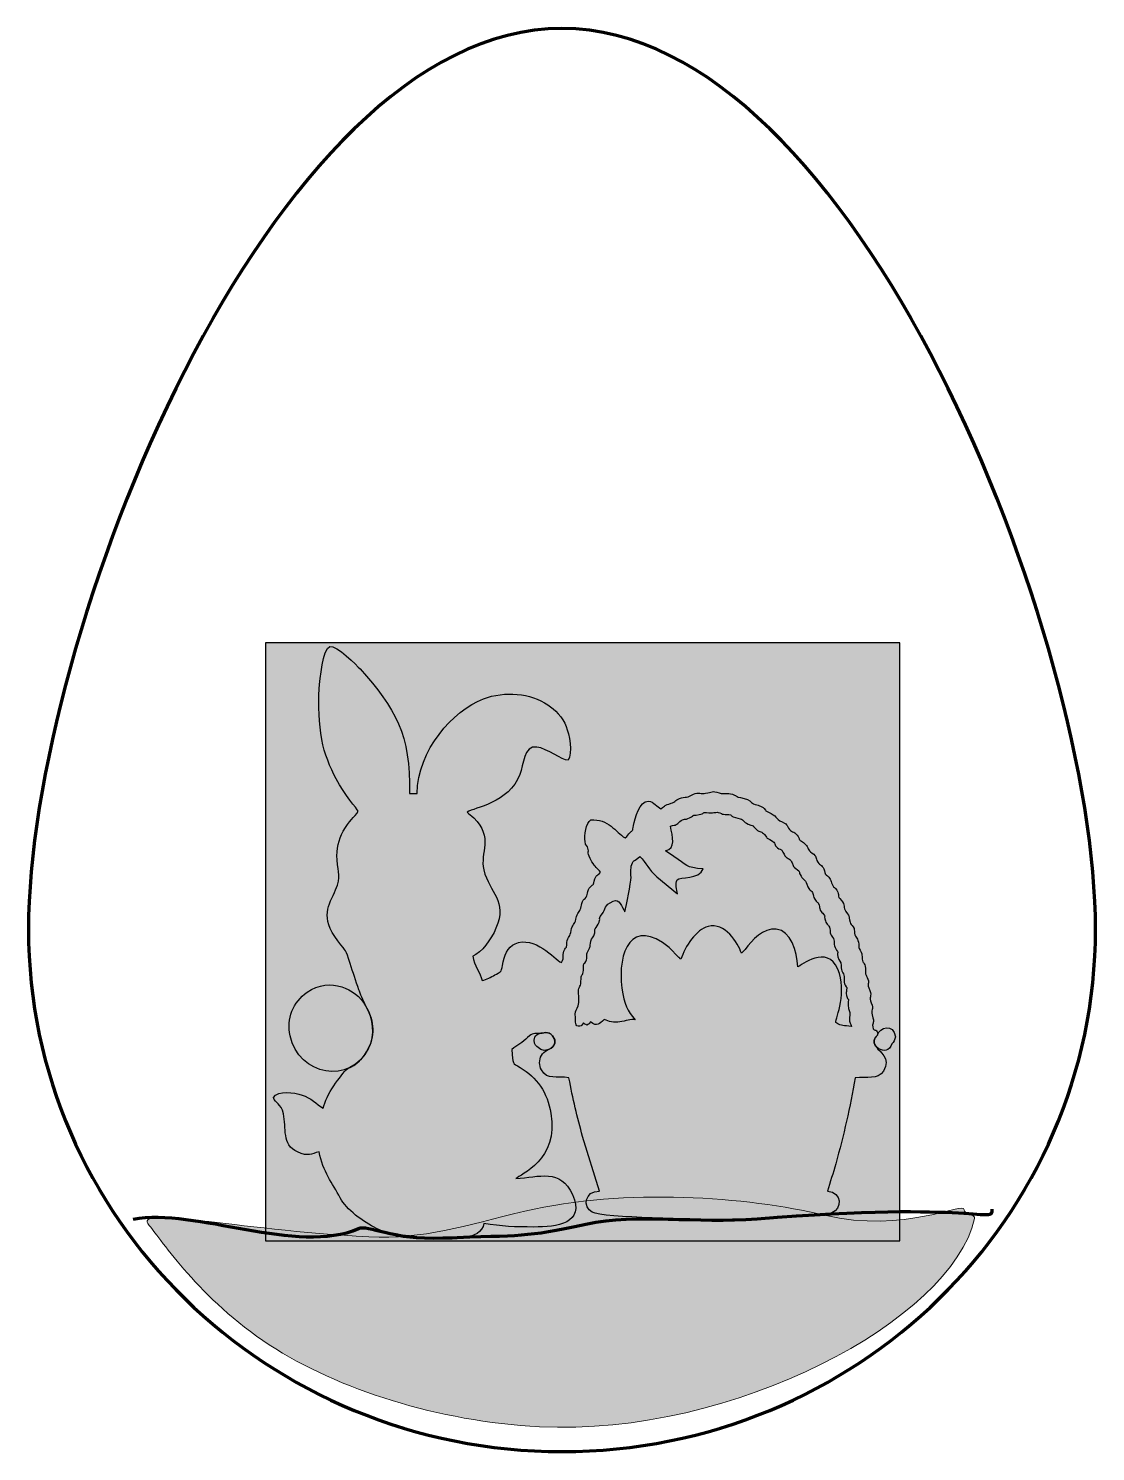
# Model space of a CAD drawing. Header units: centimetres. Extents: x -9.4 to 4.4, y -3.6 to 13.5.
# Drawn here: x -1.74 to 4.26, y 5.44 to 13.44 of the extents above; entities that cross this region are included whole.
import ezdxf

# ---------------------------------------------------------------- set-up
doc = ezdxf.new("R2010")
doc.units = ezdxf.units.CM
doc.header["$MEASUREMENT"] = 0
doc.layers.add('layer 1', color=7, linetype='Continuous')

msp = doc.modelspace()

# ---------------------------------------------------------------- hatches: boundary and pattern name
at = {"layer": 'layer 1', "true_color": 0xffffff}
h = msp.add_hatch(color=7, dxfattribs=at)
edge = h.paths.add_edge_path()
edge.add_spline(control_points=[(3.16068, 9.98285), (3.16068, 9.98285), (3.16068, 6.62094), (3.16068, 6.62094), (3.16068, 6.62094), (-0.40757, 6.62094), (-0.40757, 6.62094), (-0.40757, 6.62094), (-0.40757, 9.98285), (-0.40757, 9.98285), (-0.40757, 9.98285), (3.16068, 9.98285), (3.16068, 9.98285)], knot_values=[0, 0, 0, 0, 0.25, 0.25, 0.25, 0.5, 0.5, 0.5, 0.75, 0.75, 0.75, 1, 1, 1, 1], degree=3, periodic=1)
at = {"layer": 'layer 1', "true_color": 0x000000}
h = msp.add_hatch(color=18, dxfattribs=at)
edge = h.paths.add_edge_path()
edge.add_spline(control_points=[(0.11463, 9.03687), (0.09293, 9.00093), (0.06184, 8.9861), (0.03025, 8.92405), (0.00494, 8.87433), (-0.00896, 8.82813), (-0.00386, 8.76275), (0.00232, 8.68336), (0.01916, 8.67292), (-0.01273, 8.59517), (-0.04914, 8.5064), (-0.10334, 8.44394), (-0.00024, 8.30699), (0.05269, 8.23668), (0.04097, 8.26998), (0.06919, 8.18075), (0.08488, 8.13117), (0.1009, 8.08193), (0.11759, 8.03335), (0.12531, 8.01089), (0.14306, 7.97385), (0.15645, 7.94056), (0.20181, 7.8679), (0.20999, 7.78111), (0.17296, 7.7043), (0.14527, 7.64685), (0.10291, 7.60942), (0.05513, 7.58992), (0.01464, 7.55267), (-0.06701, 7.44187), (-0.08241, 7.36638), (-0.12233, 7.39272), (-0.15052, 7.42443), (-0.20118, 7.44067), (-0.24634, 7.45514), (-0.33668, 7.47016), (-0.3621, 7.42712), (-0.35264, 7.3935), (-0.31975, 7.39599), (-0.306, 7.3357), (-0.28787, 7.25626), (-0.31699, 7.16127), (-0.22733, 7.12087), (-0.16367, 7.09218), (-0.152, 7.11165), (-0.10492, 7.12124), (-0.08512, 7.01015), (-0.03008, 6.94621), (0.01342, 6.8625), (0.04702, 6.79785), (0.14204, 6.7287), (0.21762, 6.69), (0.32177, 6.63667), (0.4046, 6.63227), (0.53392, 6.63146), (0.63763, 6.6308), (0.80202, 6.61915), (0.82138, 6.71962), (0.91878, 6.70139), (0.9995, 6.69913), (1.1015, 6.69909), (1.23156, 6.69903), (1.39301, 6.71772), (1.31913, 6.88153), (1.25261, 7.02904), (1.13148, 6.98046), (1.00146, 6.97107), (1.02471, 6.99414), (1.24292, 7.0756), (1.19825, 7.33836), (1.17848, 7.45464), (1.11858, 7.54171), (1.02546, 7.59567), (0.97877, 7.62273), (0.98514, 7.61233), (0.97819, 7.69623), (1.01074, 7.7225), (1.03714, 7.73583), (1.06713, 7.76475), (1.09406, 7.79071), (1.10606, 7.78757), (1.13209, 7.78687), (1.13774, 7.78862), (1.14375, 7.78914), (1.14968, 7.78831), (1.1619, 7.79291), (1.17576, 7.79303), (1.18806, 7.78793), (1.18806, 7.78793), (1.18837, 7.78814), (1.18837, 7.78814), (1.19512, 7.78525), (1.20269, 7.77919), (1.20726, 7.77364), (1.23865, 7.73557), (1.20959, 7.7017), (1.17627, 7.69385), (1.16349, 7.68667), (1.15177, 7.67569), (1.14456, 7.66293), (1.13108, 7.63904), (1.13102, 7.60618), (1.1444, 7.58263), (1.1796, 7.52065), (1.22818, 7.55282), (1.29945, 7.537), (1.32013, 7.42271), (1.34634, 7.31522), (1.37639, 7.20767), (1.37639, 7.20767), (1.47123, 6.9011), (1.47123, 6.9011), (1.38534, 6.90268), (1.3771, 6.80987), (1.42971, 6.78175), (1.48726, 6.75098), (2.04003, 6.74149), (2.13389, 6.74149), (2.21981, 6.74149), (2.70302, 6.75281), (2.7771, 6.7787), (2.83701, 6.79963), (2.83578, 6.89532), (2.75349, 6.90114), (2.76549, 6.95108), (2.78635, 7.00236), (2.80015, 7.05466), (2.84249, 7.21518), (2.8814, 7.37248), (2.90841, 7.53841), (2.97492, 7.54363), (3.03575, 7.52727), (3.06719, 7.57501), (3.11622, 7.64948), (3.03947, 7.68817), (3.03073, 7.70816), (3.0062, 7.73393), (3.01446, 7.7609), (3.03351, 7.77702), (3.03424, 7.78039), (3.03539, 7.78364), (3.0369, 7.78674), (3.0348, 7.79125), (3.03394, 7.79431), (3.0322, 7.79694), (3.02587, 7.80645), (3.02944, 7.80164), (3.0243, 7.80525), (3.02068, 7.80778), (3.01027, 7.80384), (3.00737, 7.8246), (3.00367, 7.851), (3.02031, 7.84158), (3.00412, 7.89129), (2.99521, 7.91864), (3.01529, 7.92082), (2.99876, 7.95958), (2.98421, 7.99369), (3.00531, 7.9933), (2.99022, 8.02913), (2.97141, 8.0738), (2.99018, 8.06246), (2.98067, 8.09272), (2.9757, 8.10854), (2.96952, 8.10912), (2.96738, 8.12311), (2.9649, 8.13929), (2.97106, 8.14331), (2.96523, 8.16481), (2.96212, 8.17627), (2.95471, 8.18367), (2.95161, 8.1907), (2.94298, 8.2103), (2.95392, 8.22678), (2.93706, 8.25475), (2.92613, 8.27288), (2.93053, 8.26383), (2.92847, 8.28825), (2.92518, 8.32728), (2.90983, 8.32002), (2.90533, 8.35177), (2.90289, 8.36907), (2.9067, 8.37058), (2.89764, 8.38653), (2.88941, 8.40101), (2.88346, 8.39951), (2.87974, 8.41212), (2.86647, 8.45716), (2.88576, 8.43091), (2.85632, 8.47232), (2.84064, 8.4944), (2.8549, 8.51043), (2.83105, 8.53535), (2.80254, 8.56514), (2.82421, 8.56057), (2.80512, 8.59246), (2.79528, 8.60889), (2.78878, 8.6074), (2.78228, 8.61898), (2.7723, 8.63961), (2.77276, 8.65585), (2.75338, 8.67297), (2.73407, 8.69003), (2.74546, 8.67217), (2.73656, 8.70066), (2.72532, 8.73662), (2.71249, 8.72876), (2.69856, 8.75005), (2.68161, 8.77595), (2.6965, 8.78101), (2.66666, 8.80136), (2.64097, 8.81888), (2.64792, 8.83167), (2.62828, 8.85115), (2.6199, 8.85946), (2.61557, 8.86097), (2.6061, 8.86809), (2.58677, 8.88258), (2.6006, 8.87197), (2.58784, 8.89394), (2.57203, 8.92117), (2.55373, 8.91803), (2.53976, 8.93392), (2.51869, 8.9579), (2.53731, 8.95739), (2.49866, 8.97605), (2.45793, 8.99572), (2.4692, 9.01194), (2.42155, 9.03101), (2.39843, 9.04027), (2.41108, 9.03662), (2.39759, 9.051), (2.37853, 9.07131), (2.36382, 9.0661), (2.33713, 9.07869), (2.32038, 9.08658), (2.31573, 9.10274), (2.28427, 9.10896), (2.2189, 9.12189), (2.25511, 9.11957), (2.21877, 9.13159), (2.18973, 9.1412), (2.17446, 9.12973), (2.1441, 9.13993), (2.10496, 9.15308), (2.1022, 9.14365), (2.06777, 9.13742), (2.0435, 9.13303), (2.02831, 9.14353), (1.99962, 9.13213), (1.9906, 9.12855), (1.97713, 9.11973), (1.97011, 9.11767), (1.95765, 9.11401), (1.94706, 9.11628), (1.93141, 9.11194), (1.9032, 9.10412), (1.89677, 9.08765), (1.87442, 9.08101), (1.8302, 9.06788), (1.84534, 9.07016), (1.81585, 9.05001), (1.80336, 9.05681), (1.79845, 9.06462), (1.78483, 9.07442), (1.77367, 9.08245), (1.76248, 9.09295), (1.74701, 9.09339), (1.69532, 9.09485), (1.66918, 8.99628), (1.66222, 8.95569), (1.65603, 8.9196), (1.6606, 8.93479), (1.64285, 8.91628), (1.63239, 8.90536), (1.63075, 8.89973), (1.61567, 8.88643), (1.58516, 8.90414), (1.5656, 8.93013), (1.5359, 8.95262), (1.50688, 8.9746), (1.47019, 8.99166), (1.42282, 8.98744), (1.39439, 8.97344), (1.38606, 8.8978), (1.38989, 8.86575), (1.39269, 8.84238), (1.40323, 8.84039), (1.4062, 8.82954), (1.4136, 8.80251), (1.39672, 8.80598), (1.42881, 8.75267), (1.44702, 8.72242), (1.45856, 8.71668), (1.4776, 8.69437), (1.46043, 8.67198), (1.45116, 8.68222), (1.4408, 8.64379), (1.43279, 8.61413), (1.44241, 8.63162), (1.42486, 8.61563), (1.41396, 8.60569), (1.41096, 8.60303), (1.40583, 8.58592), (1.40151, 8.5715), (1.40411, 8.56594), (1.39533, 8.55254), (1.38837, 8.54192), (1.38183, 8.54225), (1.3752, 8.5284), (1.36846, 8.51428), (1.37101, 8.50346), (1.36676, 8.49154), (1.35797, 8.46686), (1.34596, 8.4738), (1.33852, 8.42941), (1.33343, 8.39898), (1.31633, 8.3999), (1.31211, 8.3663), (1.30777, 8.33176), (1.29161, 8.33318), (1.28826, 8.29775), (1.28536, 8.26693), (1.28875, 8.28119), (1.27638, 8.26021), (1.25751, 8.2282), (1.27831, 8.21751), (1.25709, 8.18586), (1.21766, 8.20507), (1.10552, 8.3408), (0.99607, 8.2908), (0.9563, 8.27263), (0.93318, 8.22506), (0.92571, 8.17012), (0.92039, 8.13088), (0.91229, 8.1319), (0.88225, 8.11605), (0.86212, 8.10543), (0.83463, 8.0892), (0.81175, 8.08542), (0.8, 8.1269), (0.76779, 8.17083), (0.75796, 8.22108), (0.80703, 8.24093), (0.86329, 8.31753), (0.88908, 8.37843), (0.95488, 8.53378), (0.85206, 8.57799), (0.82051, 8.70678), (0.79636, 8.80538), (0.8778, 8.88692), (0.76453, 8.99846), (0.74903, 9.01372), (0.73773, 9.02012), (0.72742, 9.03198), (0.76589, 9.05704), (0.96357, 9.08342), (1.02306, 9.24252), (1.04395, 9.29841), (1.04404, 9.40681), (1.11929, 9.39737), (1.1763, 9.39021), (1.26194, 9.31996), (1.29522, 9.32276), (1.32235, 9.36057), (1.2993, 9.47166), (1.28434, 9.51329), (1.26589, 9.56461), (1.2179, 9.6088), (1.18046, 9.63455), (1.08385, 9.70097), (0.93899, 9.71456), (0.81806, 9.66769), (0.64724, 9.60149), (0.44865, 9.37965), (0.44511, 9.13585), (0.44511, 9.13585), (0.403, 9.13673), (0.403, 9.13673), (0.41027, 9.46594), (0.32306, 9.61563), (0.12499, 9.83648), (0.11049, 9.85265), (-0.01057, 9.97425), (-0.04525, 9.96286), (-0.08507, 9.94978), (-0.10121, 9.77803), (-0.10445, 9.72452), (-0.1101, 9.63095), (-0.10716, 9.53031), (-0.09029, 9.44044), (-0.0751, 9.35957), (-0.0439, 9.28247), (-0.00932, 9.21776), (0.03947, 9.12647), (0.10643, 9.0519), (0.11463, 9.03687)], knot_values=[0, 0, 0, 0, 0.0075758, 0.0075758, 0.0075758, 0.0151515, 0.0151515, 0.0151515, 0.0227273, 0.0227273, 0.0227273, 0.030303, 0.030303, 0.030303, 0.0378788, 0.0378788, 0.0378788, 0.0454545, 0.0454545, 0.0454545, 0.0530303, 0.0530303, 0.0530303, 0.0606061, 0.0606061, 0.0606061, 0.0681818, 0.0681818, 0.0681818, 0.0757576, 0.0757576, 0.0757576, 0.0833333, 0.0833333, 0.0833333, 0.0909091, 0.0909091, 0.0909091, 0.0984848, 0.0984848, 0.0984848, 0.1060606, 0.1060606, 0.1060606, 0.1136364, 0.1136364, 0.1136364, 0.1212121, 0.1212121, 0.1212121, 0.1287879, 0.1287879, 0.1287879, 0.1363636, 0.1363636, 0.1363636, 0.1439394, 0.1439394, 0.1439394, 0.1515152, 0.1515152, 0.1515152, 0.1590909, 0.1590909, 0.1590909, 0.1666667, 0.1666667, 0.1666667, 0.1742424, 0.1742424, 0.1742424, 0.1818182, 0.1818182, 0.1818182, 0.1893939, 0.1893939, 0.1893939, 0.1969697, 0.1969697, 0.1969697, 0.2045455, 0.2045455, 0.2045455, 0.2121212, 0.2121212, 0.2121212, 0.219697, 0.219697, 0.219697, 0.2272727, 0.2272727, 0.2272727, 0.2348485, 0.2348485, 0.2348485, 0.2424242, 0.2424242, 0.2424242, 0.25, 0.25, 0.25, 0.2575758, 0.2575758, 0.2575758, 0.2651515, 0.2651515, 0.2651515, 0.2727273, 0.2727273, 0.2727273, 0.280303, 0.280303, 0.280303, 0.2878788, 0.2878788, 0.2878788, 0.2954545, 0.2954545, 0.2954545, 0.3030303, 0.3030303, 0.3030303, 0.3106061, 0.3106061, 0.3106061, 0.3181818, 0.3181818, 0.3181818, 0.3257576, 0.3257576, 0.3257576, 0.3333333, 0.3333333, 0.3333333, 0.3409091, 0.3409091, 0.3409091, 0.3484848, 0.3484848, 0.3484848, 0.3560606, 0.3560606, 0.3560606, 0.3636364, 0.3636364, 0.3636364, 0.3712121, 0.3712121, 0.3712121, 0.3787879, 0.3787879, 0.3787879, 0.3863636, 0.3863636, 0.3863636, 0.3939394, 0.3939394, 0.3939394, 0.4015152, 0.4015152, 0.4015152, 0.4090909, 0.4090909, 0.4090909, 0.4166667, 0.4166667, 0.4166667, 0.4242424, 0.4242424, 0.4242424, 0.4318182, 0.4318182, 0.4318182, 0.4393939, 0.4393939, 0.4393939, 0.4469697, 0.4469697, 0.4469697, 0.4545455, 0.4545455, 0.4545455, 0.4621212, 0.4621212, 0.4621212, 0.469697, 0.469697, 0.469697, 0.4772727, 0.4772727, 0.4772727, 0.4848485, 0.4848485, 0.4848485, 0.4924242, 0.4924242, 0.4924242, 0.5, 0.5, 0.5, 0.5075758, 0.5075758, 0.5075758, 0.5151515, 0.5151515, 0.5151515, 0.5227273, 0.5227273, 0.5227273, 0.530303, 0.530303, 0.530303, 0.5378788, 0.5378788, 0.5378788, 0.5454545, 0.5454545, 0.5454545, 0.5530303, 0.5530303, 0.5530303, 0.5606061, 0.5606061, 0.5606061, 0.5681818, 0.5681818, 0.5681818, 0.5757576, 0.5757576, 0.5757576, 0.5833333, 0.5833333, 0.5833333, 0.5909091, 0.5909091, 0.5909091, 0.5984848, 0.5984848, 0.5984848, 0.6060606, 0.6060606, 0.6060606, 0.6136364, 0.6136364, 0.6136364, 0.6212121, 0.6212121, 0.6212121, 0.6287879, 0.6287879, 0.6287879, 0.6363636, 0.6363636, 0.6363636, 0.6439394, 0.6439394, 0.6439394, 0.6515152, 0.6515152, 0.6515152, 0.6590909, 0.6590909, 0.6590909, 0.6666667, 0.6666667, 0.6666667, 0.6742424, 0.6742424, 0.6742424, 0.6818182, 0.6818182, 0.6818182, 0.6893939, 0.6893939, 0.6893939, 0.6969697, 0.6969697, 0.6969697, 0.7045455, 0.7045455, 0.7045455, 0.7121212, 0.7121212, 0.7121212, 0.719697, 0.719697, 0.719697, 0.7272727, 0.7272727, 0.7272727, 0.7348485, 0.7348485, 0.7348485, 0.7424242, 0.7424242, 0.7424242, 0.75, 0.75, 0.75, 0.7575758, 0.7575758, 0.7575758, 0.7651515, 0.7651515, 0.7651515, 0.7727273, 0.7727273, 0.7727273, 0.780303, 0.780303, 0.780303, 0.7878788, 0.7878788, 0.7878788, 0.7954545, 0.7954545, 0.7954545, 0.8030303, 0.8030303, 0.8030303, 0.8106061, 0.8106061, 0.8106061, 0.8181818, 0.8181818, 0.8181818, 0.8257576, 0.8257576, 0.8257576, 0.8333333, 0.8333333, 0.8333333, 0.8409091, 0.8409091, 0.8409091, 0.8484848, 0.8484848, 0.8484848, 0.8560606, 0.8560606, 0.8560606, 0.8636364, 0.8636364, 0.8636364, 0.8712121, 0.8712121, 0.8712121, 0.8787879, 0.8787879, 0.8787879, 0.8863636, 0.8863636, 0.8863636, 0.8939394, 0.8939394, 0.8939394, 0.9015152, 0.9015152, 0.9015152, 0.9090909, 0.9090909, 0.9090909, 0.9166667, 0.9166667, 0.9166667, 0.9242424, 0.9242424, 0.9242424, 0.9318182, 0.9318182, 0.9318182, 0.9393939, 0.9393939, 0.9393939, 0.9469697, 0.9469697, 0.9469697, 0.9545455, 0.9545455, 0.9545455, 0.9621212, 0.9621212, 0.9621212, 0.969697, 0.969697, 0.969697, 0.9772727, 0.9772727, 0.9772727, 0.9848485, 0.9848485, 0.9848485, 0.9924242, 0.9924242, 0.9924242, 1, 1, 1, 1], degree=3, periodic=1)
at = {"layer": 'layer 1', "true_color": 0xffffff}
h = msp.add_hatch(color=7, dxfattribs=at)
edge = h.paths.add_edge_path()
edge.add_spline(control_points=[(1.87076, 8.95333), (1.88111, 8.89084), (1.90133, 8.82676), (1.84258, 8.81336), (1.84258, 8.81336), (1.88937, 8.78258), (1.88937, 8.78258), (1.9628, 8.73276), (1.95444, 8.71908), (2.05421, 8.71255), (2.0316, 8.65135), (1.92301, 8.66954), (1.90799, 8.65008), (1.89525, 8.62748), (1.90513, 8.5968), (1.90899, 8.5714), (1.90899, 8.5714), (1.79366, 8.66723), (1.79366, 8.66723), (1.74731, 8.71085), (1.73491, 8.74287), (1.69842, 8.78256), (1.69842, 8.78256), (1.6765, 8.76515), (1.6765, 8.76515), (1.66083, 8.75328), (1.66524, 8.7626), (1.65634, 8.74656), (1.64411, 8.7245), (1.64819, 8.69239), (1.64825, 8.66501), (1.64831, 8.63278), (1.62194, 8.50756), (1.61351, 8.47113), (1.5979, 8.49869), (1.58121, 8.54728), (1.54868, 8.5315), (1.49164, 8.50381), (1.51296, 8.49236), (1.48286, 8.45496), (1.4573, 8.42319), (1.49024, 8.43864), (1.45217, 8.38315), (1.44023, 8.36576), (1.4482, 8.37762), (1.44401, 8.35241), (1.43912, 8.32307), (1.426, 8.32315), (1.42216, 8.30627), (1.41291, 8.26555), (1.42514, 8.28583), (1.40531, 8.24852), (1.39371, 8.22672), (1.40678, 8.21696), (1.39344, 8.19186), (1.38338, 8.17294), (1.38496, 8.18803), (1.38193, 8.17007), (1.3798, 8.15736), (1.38421, 8.14977), (1.38012, 8.13255), (1.37254, 8.10061), (1.3682, 8.13531), (1.3666, 8.07785), (1.36559, 8.04152), (1.35072, 8.05387), (1.35368, 8.02263), (1.36441, 7.90946), (1.32776, 7.9353), (1.33533, 7.87648), (1.33801, 7.85559), (1.33097, 7.82271), (1.36007, 7.82789), (1.37704, 7.83091), (1.36931, 7.8321), (1.38039, 7.8478), (1.38724, 7.84172), (1.38961, 7.83772), (1.39996, 7.83425), (1.41528, 7.84266), (1.4121, 7.83853), (1.42006, 7.85261), (1.46064, 7.82143), (1.46835, 7.84289), (1.49782, 7.86538), (1.52395, 7.85386), (1.55187, 7.84714), (1.58568, 7.85251), (1.6177, 7.85759), (1.64666, 7.86933), (1.67239, 7.86447), (1.62834, 7.91294), (1.60952, 7.95079), (1.59737, 8.04109), (1.56936, 8.24925), (1.65402, 8.44158), (1.86213, 8.27084), (1.86213, 8.27084), (1.91804, 8.21426), (1.91804, 8.21426), (1.9271, 8.2046), (1.9189, 8.21116), (1.92929, 8.20411), (1.94882, 8.27576), (2.0168, 8.37285), (2.08179, 8.38933), (2.17437, 8.41279), (2.2516, 8.29714), (2.26862, 8.23777), (2.26862, 8.23777), (2.28965, 8.25989), (2.28965, 8.25989), (2.32823, 8.31085), (2.39269, 8.38135), (2.46533, 8.37404), (2.54625, 8.3659), (2.58176, 8.24974), (2.58569, 8.16174), (2.60317, 8.16591), (2.75054, 8.29058), (2.81116, 8.14842), (2.86515, 8.02182), (2.80033, 7.87685), (2.79972, 7.84823), (2.83484, 7.82589), (2.8423, 7.8323), (2.88882, 7.82723), (2.87602, 7.8596), (2.87422, 7.85107), (2.87918, 7.89008), (2.88258, 7.91682), (2.8673, 7.91412), (2.86887, 7.94535), (2.87224, 8.01275), (2.86977, 7.95804), (2.85989, 8.00151), (2.85555, 8.0206), (2.85949, 8.01641), (2.86045, 8.0316), (2.86192, 8.0548), (2.86321, 8.03766), (2.85289, 8.05791), (2.83992, 8.08338), (2.85126, 8.0945), (2.84536, 8.11421), (2.83743, 8.14069), (2.82997, 8.12593), (2.83053, 8.16917), (2.83088, 8.19661), (2.8172, 8.1895), (2.81214, 8.21765), (2.8041, 8.26235), (2.8227, 8.22136), (2.79677, 8.27088), (2.78319, 8.29682), (2.79749, 8.304), (2.7812, 8.32889), (2.75877, 8.36318), (2.77332, 8.35291), (2.76342, 8.38453), (2.75763, 8.40302), (2.7445, 8.39715), (2.73837, 8.43182), (2.73419, 8.45539), (2.74258, 8.43998), (2.73002, 8.4584), (2.72649, 8.46358), (2.71753, 8.47041), (2.71275, 8.48056), (2.70633, 8.49422), (2.70973, 8.49588), (2.70614, 8.50778), (2.70048, 8.52654), (2.70273, 8.51615), (2.68949, 8.53078), (2.67461, 8.54724), (2.67687, 8.55484), (2.67313, 8.56781), (2.66276, 8.60372), (2.65119, 8.58005), (2.63736, 8.62594), (2.6283, 8.65601), (2.61806, 8.64806), (2.60411, 8.67055), (2.58473, 8.70176), (2.60974, 8.68845), (2.57456, 8.71431), (2.5508, 8.73177), (2.56158, 8.74114), (2.54643, 8.75912), (2.53117, 8.77721), (2.52274, 8.76742), (2.50884, 8.79539), (2.48962, 8.83407), (2.49864, 8.81102), (2.47153, 8.8314), (2.44968, 8.84783), (2.46345, 8.85741), (2.43861, 8.87187), (2.4045, 8.89172), (2.42097, 8.87614), (2.3988, 8.90562), (2.38466, 8.92441), (2.37246, 8.91619), (2.35341, 8.93347), (2.32075, 8.96308), (2.35604, 8.94487), (2.30643, 8.96458), (2.27638, 8.97652), (2.28745, 8.98728), (2.26157, 8.99352), (2.17655, 9.01401), (2.24526, 9.01485), (2.17843, 9.01863), (2.16008, 9.01967), (2.16293, 9.02063), (2.14771, 9.02653), (2.12238, 9.03636), (2.11949, 9.02393), (2.08591, 9.02833), (2.04494, 9.03371), (2.0664, 9.02197), (2.03075, 9.01718), (1.97929, 9.01027), (2.01537, 9.01884), (1.97638, 8.99879), (1.94978, 8.9851), (1.94651, 8.99937), (1.92319, 8.97854), (1.9014, 8.95909), (1.90538, 8.95974), (1.87076, 8.95333)], knot_values=[0, 0, 0, 0, 0.012987, 0.012987, 0.012987, 0.025974, 0.025974, 0.025974, 0.038961, 0.038961, 0.038961, 0.0519481, 0.0519481, 0.0519481, 0.0649351, 0.0649351, 0.0649351, 0.0779221, 0.0779221, 0.0779221, 0.0909091, 0.0909091, 0.0909091, 0.1038961, 0.1038961, 0.1038961, 0.1168831, 0.1168831, 0.1168831, 0.1298701, 0.1298701, 0.1298701, 0.1428571, 0.1428571, 0.1428571, 0.1558442, 0.1558442, 0.1558442, 0.1688312, 0.1688312, 0.1688312, 0.1818182, 0.1818182, 0.1818182, 0.1948052, 0.1948052, 0.1948052, 0.2077922, 0.2077922, 0.2077922, 0.2207792, 0.2207792, 0.2207792, 0.2337662, 0.2337662, 0.2337662, 0.2467532, 0.2467532, 0.2467532, 0.2597403, 0.2597403, 0.2597403, 0.2727273, 0.2727273, 0.2727273, 0.2857143, 0.2857143, 0.2857143, 0.2987013, 0.2987013, 0.2987013, 0.3116883, 0.3116883, 0.3116883, 0.3246753, 0.3246753, 0.3246753, 0.3376623, 0.3376623, 0.3376623, 0.3506494, 0.3506494, 0.3506494, 0.3636364, 0.3636364, 0.3636364, 0.3766234, 0.3766234, 0.3766234, 0.3896104, 0.3896104, 0.3896104, 0.4025974, 0.4025974, 0.4025974, 0.4155844, 0.4155844, 0.4155844, 0.4285714, 0.4285714, 0.4285714, 0.4415584, 0.4415584, 0.4415584, 0.4545455, 0.4545455, 0.4545455, 0.4675325, 0.4675325, 0.4675325, 0.4805195, 0.4805195, 0.4805195, 0.4935065, 0.4935065, 0.4935065, 0.5064935, 0.5064935, 0.5064935, 0.5194805, 0.5194805, 0.5194805, 0.5324675, 0.5324675, 0.5324675, 0.5454545, 0.5454545, 0.5454545, 0.5584416, 0.5584416, 0.5584416, 0.5714286, 0.5714286, 0.5714286, 0.5844156, 0.5844156, 0.5844156, 0.5974026, 0.5974026, 0.5974026, 0.6103896, 0.6103896, 0.6103896, 0.6233766, 0.6233766, 0.6233766, 0.6363636, 0.6363636, 0.6363636, 0.6493506, 0.6493506, 0.6493506, 0.6623377, 0.6623377, 0.6623377, 0.6753247, 0.6753247, 0.6753247, 0.6883117, 0.6883117, 0.6883117, 0.7012987, 0.7012987, 0.7012987, 0.7142857, 0.7142857, 0.7142857, 0.7272727, 0.7272727, 0.7272727, 0.7402597, 0.7402597, 0.7402597, 0.7532468, 0.7532468, 0.7532468, 0.7662338, 0.7662338, 0.7662338, 0.7792208, 0.7792208, 0.7792208, 0.7922078, 0.7922078, 0.7922078, 0.8051948, 0.8051948, 0.8051948, 0.8181818, 0.8181818, 0.8181818, 0.8311688, 0.8311688, 0.8311688, 0.8441558, 0.8441558, 0.8441558, 0.8571429, 0.8571429, 0.8571429, 0.8701299, 0.8701299, 0.8701299, 0.8831169, 0.8831169, 0.8831169, 0.8961039, 0.8961039, 0.8961039, 0.9090909, 0.9090909, 0.9090909, 0.9220779, 0.9220779, 0.9220779, 0.9350649, 0.9350649, 0.9350649, 0.9480519, 0.9480519, 0.9480519, 0.961039, 0.961039, 0.961039, 0.974026, 0.974026, 0.974026, 0.987013, 0.987013, 0.987013, 1, 1, 1, 1], degree=3, periodic=1)
h = msp.add_hatch(color=7, dxfattribs=at)
edge = h.paths.add_edge_path()
edge.add_spline(control_points=[(0.15486, 7.94303), (0.12745, 7.99381), (0.07642, 8.03252), (0.02146, 8.04921), (-0.03836, 8.06889), (-0.10682, 8.06336), (-0.17263, 8.0189), (-0.25156, 7.96557), (-0.29095, 7.86759), (-0.26796, 7.77474), (-0.22182, 7.55047), (0.07226, 7.49544), (0.17296, 7.7043), (0.21227, 7.78583), (0.19864, 7.87456), (0.15486, 7.94303)], knot_values=[0, 0, 0, 0, 0.2, 0.2, 0.2, 0.4, 0.4, 0.4, 0.6, 0.6, 0.6, 0.8, 0.8, 0.8, 1, 1, 1, 1], degree=3, periodic=1)
h = msp.add_hatch(color=7, dxfattribs=at)
edge = h.paths.add_edge_path()
edge.add_spline(control_points=[(3.03351, 7.77701), (2.96868, 7.72214), (3.09155, 7.64518), (3.11507, 7.72957), (3.12515, 7.73759), (3.13264, 7.75054), (3.13452, 7.76913), (3.12673, 7.84614), (3.04305, 7.8214), (3.03351, 7.77701)], knot_values=[0, 0, 0, 0, 0.3333333, 0.3333333, 0.3333333, 0.6666667, 0.6666667, 0.6666667, 1, 1, 1, 1], degree=3, periodic=1)
h = msp.add_hatch(color=7, dxfattribs=at)
edge = h.paths.add_edge_path()
edge.add_spline(control_points=[(1.10396, 7.74871), (1.10453, 7.72546), (1.11429, 7.71282), (1.12697, 7.70791), (1.15972, 7.66587), (1.25582, 7.71476), (1.20726, 7.77364), (1.19313, 7.7908), (1.17083, 7.7963), (1.14967, 7.78831), (1.1278, 7.79136), (1.10462, 7.77598), (1.10396, 7.74871)], knot_values=[0, 0, 0, 0, 0.25, 0.25, 0.25, 0.5, 0.5, 0.5, 0.75, 0.75, 0.75, 1, 1, 1, 1], degree=3, periodic=1)
at = {"layer": 'layer 1', "true_color": 0x2b2a29}
h = msp.add_hatch(color=250, dxfattribs=at)
edge = h.paths.add_edge_path()
edge.add_spline(control_points=[(1.13303, 5.57645), (2.22335, 5.5192), (3.45277, 6.17925), (3.57999, 6.74635), (3.58578, 6.77217), (3.51937, 6.77017), (3.52077, 6.79565), (3.52359, 6.84685), (3.18784, 6.65914), (2.73646, 6.76563), (2.29661, 6.86941), (1.6222, 6.92148), (1.05038, 6.78739), (0.71011, 6.7076), (0.48301, 6.62823), (0.17438, 6.64418), (-0.59277, 6.68382), (-1.15996, 6.8242), (-1.06106, 6.70794), (-0.99273, 6.62764), (-0.77854, 6.29411), (-0.38587, 6.03728), (0.00208, 5.78354), (0.56556, 5.60624), (1.13303, 5.57645)], knot_values=[0, 0, 0, 0, 0.125, 0.125, 0.125, 0.25, 0.25, 0.25, 0.375, 0.375, 0.375, 0.5, 0.5, 0.5, 0.625, 0.625, 0.625, 0.75, 0.75, 0.75, 0.875, 0.875, 0.875, 1, 1, 1, 1], degree=3, periodic=1)

# ---------------------------------------------------------------- linework, layer by layer
at = {"layer": 'layer 1', "color": 250, "lineweight": 211}
msp.add_open_spline([(1.26026, 13.4369), (2.91711, 13.4369), (4.26026, 9.9936), (4.26026, 8.37238), (4.26026, 6.75116), (2.91711, 5.4369), (1.26026, 5.4369), (-0.39659, 5.4369), (-1.73974, 6.75116), (-1.73974, 8.37238), (-1.73974, 9.9936), (-0.39659, 13.4369), (1.26026, 13.4369)], degree=3, knots=[0, 0, 0, 0, 0.25, 0.25, 0.25, 0.5, 0.5, 0.5, 0.75, 0.75, 0.75, 1, 1, 1, 1], dxfattribs=at)
at = {"layer": 'layer 1', "color": 7}
for points, knots in [([(3.16068, 9.98285), (3.16068, 9.98285), (3.16068, 6.62094), (3.16068, 6.62094), (3.16068, 6.62094), (-0.40757, 6.62094), (-0.40757, 6.62094), (-0.40757, 6.62094), (-0.40757, 9.98285), (-0.40757, 9.98285), (-0.40757, 9.98285), (3.16068, 9.98285), (3.16068, 9.98285)], [0, 0, 0, 0, 0.25, 0.25, 0.25, 0.5, 0.5, 0.5, 0.75, 0.75, 0.75, 1, 1, 1, 1]), ([(1.87076, 8.95333), (1.88111, 8.89084), (1.90133, 8.82676), (1.84258, 8.81336), (1.84258, 8.81336), (1.88937, 8.78258), (1.88937, 8.78258), (1.9628, 8.73276), (1.95444, 8.71908), (2.05421, 8.71255), (2.0316, 8.65135), (1.92301, 8.66954), (1.90799, 8.65008), (1.89525, 8.62748), (1.90513, 8.5968), (1.90899, 8.5714), (1.90899, 8.5714), (1.79366, 8.66723), (1.79366, 8.66723), (1.74731, 8.71085), (1.73491, 8.74287), (1.69842, 8.78256), (1.69842, 8.78256), (1.6765, 8.76515), (1.6765, 8.76515), (1.66083, 8.75328), (1.66524, 8.7626), (1.65634, 8.74656), (1.64411, 8.7245), (1.64819, 8.69239), (1.64825, 8.66501), (1.64831, 8.63278), (1.62194, 8.50756), (1.61351, 8.47113), (1.5979, 8.49869), (1.58121, 8.54728), (1.54868, 8.5315), (1.49164, 8.50381), (1.51296, 8.49236), (1.48286, 8.45496), (1.4573, 8.42319), (1.49024, 8.43864), (1.45217, 8.38315), (1.44023, 8.36576), (1.4482, 8.37762), (1.44401, 8.35241), (1.43912, 8.32307), (1.426, 8.32315), (1.42216, 8.30627), (1.41291, 8.26555), (1.42514, 8.28583), (1.40531, 8.24852), (1.39371, 8.22672), (1.40678, 8.21696), (1.39344, 8.19186), (1.38338, 8.17294), (1.38496, 8.18803), (1.38193, 8.17007), (1.3798, 8.15736), (1.38421, 8.14977), (1.38012, 8.13255), (1.37254, 8.10061), (1.3682, 8.13531), (1.3666, 8.07785), (1.36559, 8.04152), (1.35072, 8.05387), (1.35368, 8.02263), (1.36441, 7.90946), (1.32776, 7.9353), (1.33533, 7.87648), (1.33801, 7.85559), (1.33097, 7.82271), (1.36007, 7.82789), (1.37704, 7.83091), (1.36931, 7.8321), (1.38039, 7.8478), (1.38724, 7.84172), (1.38961, 7.83772), (1.39996, 7.83425), (1.41528, 7.84266), (1.4121, 7.83853), (1.42006, 7.85261), (1.46064, 7.82143), (1.46835, 7.84289), (1.49782, 7.86538), (1.52395, 7.85386), (1.55187, 7.84714), (1.58568, 7.85251), (1.6177, 7.85759), (1.64666, 7.86933), (1.67239, 7.86447), (1.62834, 7.91294), (1.60952, 7.95079), (1.59737, 8.04109), (1.56936, 8.24925), (1.65402, 8.44158), (1.86213, 8.27084), (1.86213, 8.27084), (1.91804, 8.21426), (1.91804, 8.21426), (1.9271, 8.2046), (1.9189, 8.21116), (1.92929, 8.20411), (1.94882, 8.27576), (2.0168, 8.37285), (2.08179, 8.38933), (2.17437, 8.41279), (2.2516, 8.29714), (2.26862, 8.23777), (2.26862, 8.23777), (2.28965, 8.25989), (2.28965, 8.25989), (2.32823, 8.31085), (2.39269, 8.38135), (2.46533, 8.37404), (2.54625, 8.3659), (2.58176, 8.24974), (2.58569, 8.16174), (2.60317, 8.16591), (2.75054, 8.29058), (2.81116, 8.14842), (2.86515, 8.02182), (2.80033, 7.87685), (2.79972, 7.84823), (2.83484, 7.82589), (2.8423, 7.8323), (2.88882, 7.82723), (2.87602, 7.8596), (2.87422, 7.85107), (2.87918, 7.89008), (2.88258, 7.91682), (2.8673, 7.91412), (2.86887, 7.94535), (2.87224, 8.01275), (2.86977, 7.95804), (2.85989, 8.00151), (2.85555, 8.0206), (2.85949, 8.01641), (2.86045, 8.0316), (2.86192, 8.0548), (2.86321, 8.03766), (2.85289, 8.05791), (2.83992, 8.08338), (2.85126, 8.0945), (2.84536, 8.11421), (2.83743, 8.14069), (2.82997, 8.12593), (2.83053, 8.16917), (2.83088, 8.19661), (2.8172, 8.1895), (2.81214, 8.21765), (2.8041, 8.26235), (2.8227, 8.22136), (2.79677, 8.27088), (2.78319, 8.29682), (2.79749, 8.304), (2.7812, 8.32889), (2.75877, 8.36318), (2.77332, 8.35291), (2.76342, 8.38453), (2.75763, 8.40302), (2.7445, 8.39715), (2.73837, 8.43182), (2.73419, 8.45539), (2.74258, 8.43998), (2.73002, 8.4584), (2.72649, 8.46358), (2.71753, 8.47041), (2.71275, 8.48056), (2.70633, 8.49422), (2.70973, 8.49588), (2.70614, 8.50778), (2.70048, 8.52654), (2.70273, 8.51615), (2.68949, 8.53078), (2.67461, 8.54724), (2.67687, 8.55484), (2.67313, 8.56781), (2.66276, 8.60372), (2.65119, 8.58005), (2.63736, 8.62594), (2.6283, 8.65601), (2.61806, 8.64806), (2.60411, 8.67055), (2.58473, 8.70176), (2.60974, 8.68845), (2.57456, 8.71431), (2.5508, 8.73177), (2.56158, 8.74114), (2.54643, 8.75912), (2.53117, 8.77721), (2.52274, 8.76742), (2.50884, 8.79539), (2.48962, 8.83407), (2.49864, 8.81102), (2.47153, 8.8314), (2.44968, 8.84783), (2.46345, 8.85741), (2.43861, 8.87187), (2.4045, 8.89172), (2.42097, 8.87614), (2.3988, 8.90562), (2.38466, 8.92441), (2.37246, 8.91619), (2.35341, 8.93347), (2.32075, 8.96308), (2.35604, 8.94487), (2.30643, 8.96458), (2.27638, 8.97652), (2.28745, 8.98728), (2.26157, 8.99352), (2.17655, 9.01401), (2.24526, 9.01485), (2.17843, 9.01863), (2.16008, 9.01967), (2.16293, 9.02063), (2.14771, 9.02653), (2.12238, 9.03636), (2.11949, 9.02393), (2.08591, 9.02833), (2.04494, 9.03371), (2.0664, 9.02197), (2.03075, 9.01718), (1.97929, 9.01027), (2.01537, 9.01884), (1.97638, 8.99879), (1.94978, 8.9851), (1.94651, 8.99937), (1.92319, 8.97854), (1.9014, 8.95909), (1.90538, 8.95974), (1.87076, 8.95333)], [0, 0, 0, 0, 0.012987, 0.012987, 0.012987, 0.025974, 0.025974, 0.025974, 0.038961, 0.038961, 0.038961, 0.0519481, 0.0519481, 0.0519481, 0.0649351, 0.0649351, 0.0649351, 0.0779221, 0.0779221, 0.0779221, 0.0909091, 0.0909091, 0.0909091, 0.1038961, 0.1038961, 0.1038961, 0.1168831, 0.1168831, 0.1168831, 0.1298701, 0.1298701, 0.1298701, 0.1428571, 0.1428571, 0.1428571, 0.1558442, 0.1558442, 0.1558442, 0.1688312, 0.1688312, 0.1688312, 0.1818182, 0.1818182, 0.1818182, 0.1948052, 0.1948052, 0.1948052, 0.2077922, 0.2077922, 0.2077922, 0.2207792, 0.2207792, 0.2207792, 0.2337662, 0.2337662, 0.2337662, 0.2467532, 0.2467532, 0.2467532, 0.2597403, 0.2597403, 0.2597403, 0.2727273, 0.2727273, 0.2727273, 0.2857143, 0.2857143, 0.2857143, 0.2987013, 0.2987013, 0.2987013, 0.3116883, 0.3116883, 0.3116883, 0.3246753, 0.3246753, 0.3246753, 0.3376623, 0.3376623, 0.3376623, 0.3506494, 0.3506494, 0.3506494, 0.3636364, 0.3636364, 0.3636364, 0.3766234, 0.3766234, 0.3766234, 0.3896104, 0.3896104, 0.3896104, 0.4025974, 0.4025974, 0.4025974, 0.4155844, 0.4155844, 0.4155844, 0.4285714, 0.4285714, 0.4285714, 0.4415584, 0.4415584, 0.4415584, 0.4545455, 0.4545455, 0.4545455, 0.4675325, 0.4675325, 0.4675325, 0.4805195, 0.4805195, 0.4805195, 0.4935065, 0.4935065, 0.4935065, 0.5064935, 0.5064935, 0.5064935, 0.5194805, 0.5194805, 0.5194805, 0.5324675, 0.5324675, 0.5324675, 0.5454545, 0.5454545, 0.5454545, 0.5584416, 0.5584416, 0.5584416, 0.5714286, 0.5714286, 0.5714286, 0.5844156, 0.5844156, 0.5844156, 0.5974026, 0.5974026, 0.5974026, 0.6103896, 0.6103896, 0.6103896, 0.6233766, 0.6233766, 0.6233766, 0.6363636, 0.6363636, 0.6363636, 0.6493506, 0.6493506, 0.6493506, 0.6623377, 0.6623377, 0.6623377, 0.6753247, 0.6753247, 0.6753247, 0.6883117, 0.6883117, 0.6883117, 0.7012987, 0.7012987, 0.7012987, 0.7142857, 0.7142857, 0.7142857, 0.7272727, 0.7272727, 0.7272727, 0.7402597, 0.7402597, 0.7402597, 0.7532468, 0.7532468, 0.7532468, 0.7662338, 0.7662338, 0.7662338, 0.7792208, 0.7792208, 0.7792208, 0.7922078, 0.7922078, 0.7922078, 0.8051948, 0.8051948, 0.8051948, 0.8181818, 0.8181818, 0.8181818, 0.8311688, 0.8311688, 0.8311688, 0.8441558, 0.8441558, 0.8441558, 0.8571429, 0.8571429, 0.8571429, 0.8701299, 0.8701299, 0.8701299, 0.8831169, 0.8831169, 0.8831169, 0.8961039, 0.8961039, 0.8961039, 0.9090909, 0.9090909, 0.9090909, 0.9220779, 0.9220779, 0.9220779, 0.9350649, 0.9350649, 0.9350649, 0.9480519, 0.9480519, 0.9480519, 0.961039, 0.961039, 0.961039, 0.974026, 0.974026, 0.974026, 0.987013, 0.987013, 0.987013, 1, 1, 1, 1]), ([(0.15486, 7.94303), (0.12745, 7.99381), (0.07642, 8.03252), (0.02146, 8.04921), (-0.03836, 8.06889), (-0.10682, 8.06336), (-0.17263, 8.0189), (-0.25156, 7.96557), (-0.29095, 7.86759), (-0.26796, 7.77474), (-0.22182, 7.55047), (0.07226, 7.49544), (0.17296, 7.7043), (0.21227, 7.78583), (0.19864, 7.87456), (0.15486, 7.94303)], [0, 0, 0, 0, 0.2, 0.2, 0.2, 0.4, 0.4, 0.4, 0.6, 0.6, 0.6, 0.8, 0.8, 0.8, 1, 1, 1, 1]), ([(3.03351, 7.77701), (2.96868, 7.72214), (3.09155, 7.64518), (3.11507, 7.72957), (3.12515, 7.73759), (3.13264, 7.75054), (3.13452, 7.76913), (3.12673, 7.84614), (3.04305, 7.8214), (3.03351, 7.77701)], [0, 0, 0, 0, 0.3333333, 0.3333333, 0.3333333, 0.6666667, 0.6666667, 0.6666667, 1, 1, 1, 1]), ([(1.10396, 7.74871), (1.10453, 7.72546), (1.11429, 7.71282), (1.12697, 7.70791), (1.15972, 7.66587), (1.25582, 7.71476), (1.20726, 7.77364), (1.19313, 7.7908), (1.17083, 7.7963), (1.14967, 7.78831), (1.1278, 7.79136), (1.10462, 7.77598), (1.10396, 7.74871)], [0, 0, 0, 0, 0.25, 0.25, 0.25, 0.5, 0.5, 0.5, 0.75, 0.75, 0.75, 1, 1, 1, 1])]:
    msp.add_open_spline(points, degree=3, knots=knots, dxfattribs=at)
at = {"layer": 'layer 1'}
msp.add_open_spline([(0.11463, 9.03687), (0.09293, 9.00093), (0.06184, 8.9861), (0.03025, 8.92405), (0.00494, 8.87433), (-0.00896, 8.82813), (-0.00386, 8.76275), (0.00232, 8.68336), (0.01916, 8.67292), (-0.01273, 8.59517), (-0.04914, 8.5064), (-0.10334, 8.44394), (-0.00024, 8.30699), (0.05269, 8.23668), (0.04097, 8.26998), (0.06919, 8.18075), (0.08488, 8.13117), (0.1009, 8.08193), (0.11759, 8.03335), (0.12531, 8.01089), (0.14306, 7.97385), (0.15645, 7.94056), (0.20181, 7.8679), (0.20999, 7.78111), (0.17296, 7.7043), (0.14527, 7.64685), (0.10291, 7.60942), (0.05513, 7.58992), (0.01464, 7.55267), (-0.06701, 7.44187), (-0.08241, 7.36638), (-0.12233, 7.39272), (-0.15052, 7.42443), (-0.20118, 7.44067), (-0.24634, 7.45514), (-0.33668, 7.47016), (-0.3621, 7.42712), (-0.35264, 7.3935), (-0.31975, 7.39599), (-0.306, 7.3357), (-0.28787, 7.25626), (-0.31699, 7.16127), (-0.22733, 7.12087), (-0.16367, 7.09218), (-0.152, 7.11165), (-0.10492, 7.12124), (-0.08512, 7.01015), (-0.03008, 6.94621), (0.01342, 6.8625), (0.04702, 6.79785), (0.14204, 6.7287), (0.21762, 6.69), (0.32177, 6.63667), (0.4046, 6.63227), (0.53392, 6.63146), (0.63763, 6.6308), (0.80202, 6.61915), (0.82138, 6.71962), (0.91878, 6.70139), (0.9995, 6.69913), (1.1015, 6.69909), (1.23156, 6.69903), (1.39301, 6.71772), (1.31913, 6.88153), (1.25261, 7.02904), (1.13148, 6.98046), (1.00146, 6.97107), (1.02471, 6.99414), (1.24292, 7.0756), (1.19825, 7.33836), (1.17848, 7.45464), (1.11858, 7.54171), (1.02546, 7.59567), (0.97877, 7.62273), (0.98514, 7.61233), (0.97819, 7.69623), (1.01074, 7.7225), (1.03714, 7.73583), (1.06713, 7.76475), (1.09406, 7.79071), (1.10606, 7.78757), (1.13209, 7.78687), (1.13774, 7.78862), (1.14375, 7.78914), (1.14968, 7.78831), (1.1619, 7.79291), (1.17576, 7.79303), (1.18806, 7.78793), (1.18806, 7.78793), (1.18837, 7.78814), (1.18837, 7.78814), (1.19512, 7.78525), (1.20269, 7.77919), (1.20726, 7.77364), (1.23865, 7.73557), (1.20959, 7.7017), (1.17627, 7.69385), (1.16349, 7.68667), (1.15177, 7.67569), (1.14456, 7.66293), (1.13108, 7.63904), (1.13102, 7.60618), (1.1444, 7.58263), (1.1796, 7.52065), (1.22818, 7.55282), (1.29945, 7.537), (1.32013, 7.42271), (1.34634, 7.31522), (1.37639, 7.20767), (1.37639, 7.20767), (1.47123, 6.9011), (1.47123, 6.9011), (1.38534, 6.90268), (1.3771, 6.80987), (1.42971, 6.78175), (1.48726, 6.75098), (2.04003, 6.74149), (2.13389, 6.74149), (2.21981, 6.74149), (2.70302, 6.75281), (2.7771, 6.7787), (2.83701, 6.79963), (2.83578, 6.89532), (2.75349, 6.90114), (2.76549, 6.95108), (2.78635, 7.00236), (2.80015, 7.05466), (2.84249, 7.21518), (2.8814, 7.37248), (2.90841, 7.53841), (2.97492, 7.54363), (3.03575, 7.52727), (3.06719, 7.57501), (3.11622, 7.64948), (3.03947, 7.68817), (3.03073, 7.70816), (3.0062, 7.73393), (3.01446, 7.7609), (3.03351, 7.77702), (3.03424, 7.78039), (3.03539, 7.78364), (3.0369, 7.78674), (3.0348, 7.79125), (3.03394, 7.79431), (3.0322, 7.79694), (3.02587, 7.80645), (3.02944, 7.80164), (3.0243, 7.80525), (3.02068, 7.80778), (3.01027, 7.80384), (3.00737, 7.8246), (3.00367, 7.851), (3.02031, 7.84158), (3.00412, 7.89129), (2.99521, 7.91864), (3.01529, 7.92082), (2.99876, 7.95958), (2.98421, 7.99369), (3.00531, 7.9933), (2.99022, 8.02913), (2.97141, 8.0738), (2.99018, 8.06246), (2.98067, 8.09272), (2.9757, 8.10854), (2.96952, 8.10912), (2.96738, 8.12311), (2.9649, 8.13929), (2.97106, 8.14331), (2.96523, 8.16481), (2.96212, 8.17627), (2.95471, 8.18367), (2.95161, 8.1907), (2.94298, 8.2103), (2.95392, 8.22678), (2.93706, 8.25475), (2.92613, 8.27288), (2.93053, 8.26383), (2.92847, 8.28825), (2.92518, 8.32728), (2.90983, 8.32002), (2.90533, 8.35177), (2.90289, 8.36907), (2.9067, 8.37058), (2.89764, 8.38653), (2.88941, 8.40101), (2.88346, 8.39951), (2.87974, 8.41212), (2.86647, 8.45716), (2.88576, 8.43091), (2.85632, 8.47232), (2.84064, 8.4944), (2.8549, 8.51043), (2.83105, 8.53535), (2.80254, 8.56514), (2.82421, 8.56057), (2.80512, 8.59246), (2.79528, 8.60889), (2.78878, 8.6074), (2.78228, 8.61898), (2.7723, 8.63961), (2.77276, 8.65585), (2.75338, 8.67297), (2.73407, 8.69003), (2.74546, 8.67217), (2.73656, 8.70066), (2.72532, 8.73662), (2.71249, 8.72876), (2.69856, 8.75005), (2.68161, 8.77595), (2.6965, 8.78101), (2.66666, 8.80136), (2.64097, 8.81888), (2.64792, 8.83167), (2.62828, 8.85115), (2.6199, 8.85946), (2.61557, 8.86097), (2.6061, 8.86809), (2.58677, 8.88258), (2.6006, 8.87197), (2.58784, 8.89394), (2.57203, 8.92117), (2.55373, 8.91803), (2.53976, 8.93392), (2.51869, 8.9579), (2.53731, 8.95739), (2.49866, 8.97605), (2.45793, 8.99572), (2.4692, 9.01194), (2.42155, 9.03101), (2.39843, 9.04027), (2.41108, 9.03662), (2.39759, 9.051), (2.37853, 9.07131), (2.36382, 9.0661), (2.33713, 9.07869), (2.32038, 9.08658), (2.31573, 9.10274), (2.28427, 9.10896), (2.2189, 9.12189), (2.25511, 9.11957), (2.21877, 9.13159), (2.18973, 9.1412), (2.17446, 9.12973), (2.1441, 9.13993), (2.10496, 9.15308), (2.1022, 9.14365), (2.06777, 9.13742), (2.0435, 9.13303), (2.02831, 9.14353), (1.99962, 9.13213), (1.9906, 9.12855), (1.97713, 9.11973), (1.97011, 9.11767), (1.95765, 9.11401), (1.94706, 9.11628), (1.93141, 9.11194), (1.9032, 9.10412), (1.89677, 9.08765), (1.87442, 9.08101), (1.8302, 9.06788), (1.84534, 9.07016), (1.81585, 9.05001), (1.80336, 9.05681), (1.79845, 9.06462), (1.78483, 9.07442), (1.77367, 9.08245), (1.76248, 9.09295), (1.74701, 9.09339), (1.69532, 9.09485), (1.66918, 8.99628), (1.66222, 8.95569), (1.65603, 8.9196), (1.6606, 8.93479), (1.64285, 8.91628), (1.63239, 8.90536), (1.63075, 8.89973), (1.61567, 8.88643), (1.58516, 8.90414), (1.5656, 8.93013), (1.5359, 8.95262), (1.50688, 8.9746), (1.47019, 8.99166), (1.42282, 8.98744), (1.39439, 8.97344), (1.38606, 8.8978), (1.38989, 8.86575), (1.39269, 8.84238), (1.40323, 8.84039), (1.4062, 8.82954), (1.4136, 8.80251), (1.39672, 8.80598), (1.42881, 8.75267), (1.44702, 8.72242), (1.45856, 8.71668), (1.4776, 8.69437), (1.46043, 8.67198), (1.45116, 8.68222), (1.4408, 8.64379), (1.43279, 8.61413), (1.44241, 8.63162), (1.42486, 8.61563), (1.41396, 8.60569), (1.41096, 8.60303), (1.40583, 8.58592), (1.40151, 8.5715), (1.40411, 8.56594), (1.39533, 8.55254), (1.38837, 8.54192), (1.38183, 8.54225), (1.3752, 8.5284), (1.36846, 8.51428), (1.37101, 8.50346), (1.36676, 8.49154), (1.35797, 8.46686), (1.34596, 8.4738), (1.33852, 8.42941), (1.33343, 8.39898), (1.31633, 8.3999), (1.31211, 8.3663), (1.30777, 8.33176), (1.29161, 8.33318), (1.28826, 8.29775), (1.28536, 8.26693), (1.28875, 8.28119), (1.27638, 8.26021), (1.25751, 8.2282), (1.27831, 8.21751), (1.25709, 8.18586), (1.21766, 8.20507), (1.10552, 8.3408), (0.99607, 8.2908), (0.9563, 8.27263), (0.93318, 8.22506), (0.92571, 8.17012), (0.92039, 8.13088), (0.91229, 8.1319), (0.88225, 8.11605), (0.86212, 8.10543), (0.83463, 8.0892), (0.81175, 8.08542), (0.8, 8.1269), (0.76779, 8.17083), (0.75796, 8.22108), (0.80703, 8.24093), (0.86329, 8.31753), (0.88908, 8.37843), (0.95488, 8.53378), (0.85206, 8.57799), (0.82051, 8.70678), (0.79636, 8.80538), (0.8778, 8.88692), (0.76453, 8.99846), (0.74903, 9.01372), (0.73773, 9.02012), (0.72742, 9.03198), (0.76589, 9.05704), (0.96357, 9.08342), (1.02306, 9.24252), (1.04395, 9.29841), (1.04404, 9.40681), (1.11929, 9.39737), (1.1763, 9.39021), (1.26194, 9.31996), (1.29522, 9.32276), (1.32235, 9.36057), (1.2993, 9.47166), (1.28434, 9.51329), (1.26589, 9.56461), (1.2179, 9.6088), (1.18046, 9.63455), (1.08385, 9.70097), (0.93899, 9.71456), (0.81806, 9.66769), (0.64724, 9.60149), (0.44865, 9.37965), (0.44511, 9.13585), (0.44511, 9.13585), (0.403, 9.13673), (0.403, 9.13673), (0.41027, 9.46594), (0.32306, 9.61563), (0.12499, 9.83648), (0.11049, 9.85265), (-0.01057, 9.97425), (-0.04525, 9.96286), (-0.08507, 9.94978), (-0.10121, 9.77803), (-0.10445, 9.72452), (-0.1101, 9.63095), (-0.10716, 9.53031), (-0.09029, 9.44044), (-0.0751, 9.35957), (-0.0439, 9.28247), (-0.00932, 9.21776), (0.03947, 9.12647), (0.10643, 9.0519), (0.11463, 9.03687)], degree=3, knots=[0, 0, 0, 0, 0.0075758, 0.0075758, 0.0075758, 0.0151515, 0.0151515, 0.0151515, 0.0227273, 0.0227273, 0.0227273, 0.030303, 0.030303, 0.030303, 0.0378788, 0.0378788, 0.0378788, 0.0454545, 0.0454545, 0.0454545, 0.0530303, 0.0530303, 0.0530303, 0.0606061, 0.0606061, 0.0606061, 0.0681818, 0.0681818, 0.0681818, 0.0757576, 0.0757576, 0.0757576, 0.0833333, 0.0833333, 0.0833333, 0.0909091, 0.0909091, 0.0909091, 0.0984848, 0.0984848, 0.0984848, 0.1060606, 0.1060606, 0.1060606, 0.1136364, 0.1136364, 0.1136364, 0.1212121, 0.1212121, 0.1212121, 0.1287879, 0.1287879, 0.1287879, 0.1363636, 0.1363636, 0.1363636, 0.1439394, 0.1439394, 0.1439394, 0.1515152, 0.1515152, 0.1515152, 0.1590909, 0.1590909, 0.1590909, 0.1666667, 0.1666667, 0.1666667, 0.1742424, 0.1742424, 0.1742424, 0.1818182, 0.1818182, 0.1818182, 0.1893939, 0.1893939, 0.1893939, 0.1969697, 0.1969697, 0.1969697, 0.2045455, 0.2045455, 0.2045455, 0.2121212, 0.2121212, 0.2121212, 0.219697, 0.219697, 0.219697, 0.2272727, 0.2272727, 0.2272727, 0.2348485, 0.2348485, 0.2348485, 0.2424242, 0.2424242, 0.2424242, 0.25, 0.25, 0.25, 0.2575758, 0.2575758, 0.2575758, 0.2651515, 0.2651515, 0.2651515, 0.2727273, 0.2727273, 0.2727273, 0.280303, 0.280303, 0.280303, 0.2878788, 0.2878788, 0.2878788, 0.2954545, 0.2954545, 0.2954545, 0.3030303, 0.3030303, 0.3030303, 0.3106061, 0.3106061, 0.3106061, 0.3181818, 0.3181818, 0.3181818, 0.3257576, 0.3257576, 0.3257576, 0.3333333, 0.3333333, 0.3333333, 0.3409091, 0.3409091, 0.3409091, 0.3484848, 0.3484848, 0.3484848, 0.3560606, 0.3560606, 0.3560606, 0.3636364, 0.3636364, 0.3636364, 0.3712121, 0.3712121, 0.3712121, 0.3787879, 0.3787879, 0.3787879, 0.3863636, 0.3863636, 0.3863636, 0.3939394, 0.3939394, 0.3939394, 0.4015152, 0.4015152, 0.4015152, 0.4090909, 0.4090909, 0.4090909, 0.4166667, 0.4166667, 0.4166667, 0.4242424, 0.4242424, 0.4242424, 0.4318182, 0.4318182, 0.4318182, 0.4393939, 0.4393939, 0.4393939, 0.4469697, 0.4469697, 0.4469697, 0.4545455, 0.4545455, 0.4545455, 0.4621212, 0.4621212, 0.4621212, 0.469697, 0.469697, 0.469697, 0.4772727, 0.4772727, 0.4772727, 0.4848485, 0.4848485, 0.4848485, 0.4924242, 0.4924242, 0.4924242, 0.5, 0.5, 0.5, 0.5075758, 0.5075758, 0.5075758, 0.5151515, 0.5151515, 0.5151515, 0.5227273, 0.5227273, 0.5227273, 0.530303, 0.530303, 0.530303, 0.5378788, 0.5378788, 0.5378788, 0.5454545, 0.5454545, 0.5454545, 0.5530303, 0.5530303, 0.5530303, 0.5606061, 0.5606061, 0.5606061, 0.5681818, 0.5681818, 0.5681818, 0.5757576, 0.5757576, 0.5757576, 0.5833333, 0.5833333, 0.5833333, 0.5909091, 0.5909091, 0.5909091, 0.5984848, 0.5984848, 0.5984848, 0.6060606, 0.6060606, 0.6060606, 0.6136364, 0.6136364, 0.6136364, 0.6212121, 0.6212121, 0.6212121, 0.6287879, 0.6287879, 0.6287879, 0.6363636, 0.6363636, 0.6363636, 0.6439394, 0.6439394, 0.6439394, 0.6515152, 0.6515152, 0.6515152, 0.6590909, 0.6590909, 0.6590909, 0.6666667, 0.6666667, 0.6666667, 0.6742424, 0.6742424, 0.6742424, 0.6818182, 0.6818182, 0.6818182, 0.6893939, 0.6893939, 0.6893939, 0.6969697, 0.6969697, 0.6969697, 0.7045455, 0.7045455, 0.7045455, 0.7121212, 0.7121212, 0.7121212, 0.719697, 0.719697, 0.719697, 0.7272727, 0.7272727, 0.7272727, 0.7348485, 0.7348485, 0.7348485, 0.7424242, 0.7424242, 0.7424242, 0.75, 0.75, 0.75, 0.7575758, 0.7575758, 0.7575758, 0.7651515, 0.7651515, 0.7651515, 0.7727273, 0.7727273, 0.7727273, 0.780303, 0.780303, 0.780303, 0.7878788, 0.7878788, 0.7878788, 0.7954545, 0.7954545, 0.7954545, 0.8030303, 0.8030303, 0.8030303, 0.8106061, 0.8106061, 0.8106061, 0.8181818, 0.8181818, 0.8181818, 0.8257576, 0.8257576, 0.8257576, 0.8333333, 0.8333333, 0.8333333, 0.8409091, 0.8409091, 0.8409091, 0.8484848, 0.8484848, 0.8484848, 0.8560606, 0.8560606, 0.8560606, 0.8636364, 0.8636364, 0.8636364, 0.8712121, 0.8712121, 0.8712121, 0.8787879, 0.8787879, 0.8787879, 0.8863636, 0.8863636, 0.8863636, 0.8939394, 0.8939394, 0.8939394, 0.9015152, 0.9015152, 0.9015152, 0.9090909, 0.9090909, 0.9090909, 0.9166667, 0.9166667, 0.9166667, 0.9242424, 0.9242424, 0.9242424, 0.9318182, 0.9318182, 0.9318182, 0.9393939, 0.9393939, 0.9393939, 0.9469697, 0.9469697, 0.9469697, 0.9545455, 0.9545455, 0.9545455, 0.9621212, 0.9621212, 0.9621212, 0.969697, 0.969697, 0.969697, 0.9772727, 0.9772727, 0.9772727, 0.9848485, 0.9848485, 0.9848485, 0.9924242, 0.9924242, 0.9924242, 1, 1, 1, 1], dxfattribs=at)
at = {"layer": 'layer 1', "color": 250, "lineweight": 20}
msp.add_open_spline([(1.13303, 5.57645), (2.22335, 5.5192), (3.45277, 6.17925), (3.57999, 6.74635), (3.58578, 6.77217), (3.51937, 6.77017), (3.52077, 6.79565), (3.52359, 6.84685), (3.18784, 6.65914), (2.73646, 6.76563), (2.29661, 6.86941), (1.6222, 6.92148), (1.05038, 6.78739), (0.71011, 6.7076), (0.48301, 6.62823), (0.17438, 6.64418), (-0.59277, 6.68382), (-1.15996, 6.8242), (-1.06106, 6.70794), (-0.99273, 6.62764), (-0.77854, 6.29411), (-0.38587, 6.03728), (0.00208, 5.78354), (0.56556, 5.60624), (1.13303, 5.57645)], degree=3, knots=[0, 0, 0, 0, 0.125, 0.125, 0.125, 0.25, 0.25, 0.25, 0.375, 0.375, 0.375, 0.5, 0.5, 0.5, 0.625, 0.625, 0.625, 0.75, 0.75, 0.75, 0.875, 0.875, 0.875, 1, 1, 1, 1], dxfattribs=at)
at = {"layer": 'layer 1', "color": 250, "lineweight": 100}
msp.add_open_spline([(-1.15007, 6.74313), (-0.80315, 6.8097), (-0.22715, 6.53997), (0.11668, 6.69073), (0.17213, 6.71504), (0.29683, 6.62684), (0.59009, 6.63813), (1.04948, 6.65581), (1.04022, 6.63912), (1.39426, 6.7152), (1.68905, 6.77855), (2.01337, 6.71798), (2.35786, 6.74575), (3.6095, 6.84665), (3.68302, 6.7138), (3.67841, 6.79985)], degree=3, knots=[0, 0, 0, 0, 0.2, 0.2, 0.2, 0.4, 0.4, 0.4, 0.6, 0.6, 0.6, 0.8, 0.8, 0.8, 1, 1, 1, 1], dxfattribs=at)

doc.saveas('drawing.dxf')
